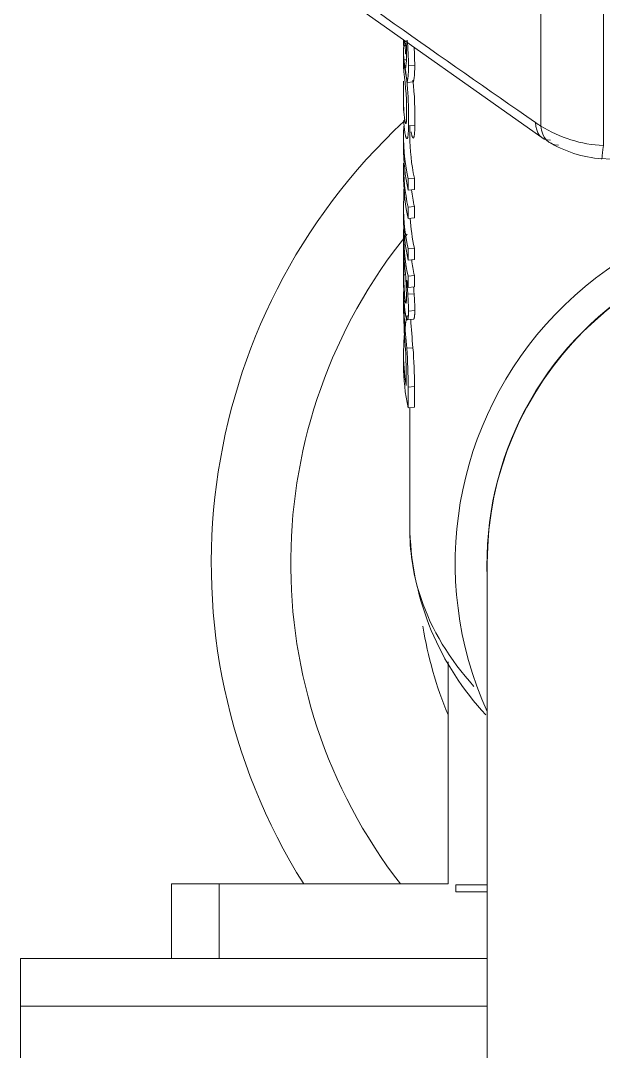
# Model space of a CAD drawing. Header units: millimetres. Extents: x 113490 to 142599, y -20467 to 115.
# Drawn here: x 132934.8 to 132971.4, y -7478.7 to -7413.8 of the extents above; entities that cross this region are included whole.
import ezdxf

# ---------------------------------------------------------------- set-up
doc = ezdxf.new("R2010")
doc.units = ezdxf.units.MM
doc.layers.add('DV1_0', color=7, linetype='Continuous')

msp = doc.modelspace()

# ---------------------------------------------------------------- linework, layer by layer
at = {"layer": 'DV1_0', "color": 7, "linetype": 'Continuous', "lineweight": 15}
for p, q in [((132949.747, -7408.558), (132967.503, -7421.115)), ((132958.861, -7415.004), (132958.861, -7415.174)), ((132958.868, -7415.36), (132959.033, -7415.357)), ((132959.016, -7415.079), (132958.885, -7415.083)), ((132958.861, -7415.755), (132958.861, -7416.495)), ((132959.048, -7415.9), (132958.975, -7415.895)), ((132958.965, -7416.882), (132958.965, -7416.845)), ((132959.49, -7417.654), (132959.094, -7417.692)), ((132958.861, -7418.728), (132958.861, -7419.468)), ((132959.261, -7420.425), (132959.261, -7421.057)), ((132958.861, -7421.057), (132958.861, -7421.772)), ((132971.322, -7422.476), (132971.894, -7422.525)), ((132958.861, -7422.849), (132958.861, -7423.57)), ((132959.541, -7423.721), (132959.145, -7423.762)), ((132959.145, -7423.762), (132959.145, -7424.478)), ((132959.541, -7423.721), (132959.541, -7424.436)), ((132959.541, -7424.436), (132959.145, -7424.478)), ((132958.937, -7424.962), (132958.871, -7424.96)), ((132958.861, -7425.467), (132958.861, -7426.182)), ((132959.541, -7425.513), (132959.145, -7425.555)), ((132959.145, -7425.555), (132959.145, -7426.27)), ((132959.541, -7425.513), (132959.541, -7426.228)), ((132959.541, -7426.228), (132959.145, -7426.27)), ((132958.861, -7427.186), (132958.861, -7429.114)), ((132959.541, -7428.131), (132959.145, -7428.172)), ((132959.145, -7428.172), (132959.145, -7428.887)), ((132959.541, -7428.131), (132959.541, -7428.846)), ((132959.541, -7428.846), (132959.145, -7428.887)), ((132958.982, -7429.807), (132958.877, -7429.809)), ((132959.541, -7429.85), (132959.145, -7429.891)), ((132959.145, -7429.891), (132959.145, -7430.607)), ((132959.541, -7429.85), (132959.541, -7430.565)), ((132958.861, -7431.03), (132958.861, -7431.814)), ((132959.523, -7430.997), (132959.127, -7431.037)), ((132959.541, -7430.565), (132959.145, -7430.607)), ((132959.096, -7432.64), (132959.491, -7432.603)), ((132958.861, -7434.736), (132958.861, -7435.488)), ((132959.454, -7434.397), (132959.057, -7434.431)), ((132959.024, -7436.213), (132959.024, -7436.786)), ((132959.145, -7436.891), (132959.145, -7438.193)), ((132959.541, -7436.85), (132959.541, -7438.152)), ((132959.541, -7438.152), (132959.145, -7438.193)), ((132959.261, -7438.181), (132959.261, -7446.009)), ((132964.131, -7447.97), (132964.131, -7507.97)), ((132961.661, -7454.191), (132961.661, -7468.17)), ((132944.261, -7472.87), (132944.261, -7468.17)), ((132944.261, -7468.17), (132947.261, -7468.17)), ((132961.661, -7468.17), (132947.261, -7468.17)), ((132962.161, -7468.67), (132962.161, -7468.22)), ((132962.161, -7468.22), (132964.131, -7468.22)), ((132962.161, -7468.67), (132964.131, -7468.67)), ((132934.76, -7475.87), (132934.76, -7472.87)), ((132964.131, -7472.87), (132934.76, -7472.87)), ((132934.76, -7588.867), (132934.76, -7475.87)), ((132964.131, -7475.87), (132934.76, -7475.87))]:
    msp.add_line(p, q, dxfattribs=at)
at = {"layer": 'DV1_0', "color": 7, "linetype": 'Continuous', "lineweight": 20}
for p, q in [((132967.507, -7412.055), (132967.507, -7420.442)), ((132971.436, -7413.253), (132971.436, -7421.67)), ((132959.044, -7416.272), (132958.873, -7416.276)), ((132959.563, -7416.6), (132959.167, -7416.644)), ((132959.567, -7420.391), (132959.171, -7420.435)), ((132958.884, -7426.954), (132958.863, -7426.954)), ((132959.567, -7432.062), (132959.171, -7432.106)), ((132959.541, -7436.85), (132959.145, -7436.891)), ((132947.261, -7472.87), (132947.261, -7468.17))]:
    msp.add_line(p, q, dxfattribs=at)
for centre, radius, start, end in [((133619.082, -6479.476), 1144.548, 234.192295, 235.278923), ((132971.69, -7413.703), 7.931, 235.24587, 238.17434), ((132971.842, -7413.474), 8.206, 238.11655, 267.16763), ((132984.761, -7447.97), 33, 141.0927, 217.74304)]:
    msp.add_arc(centre, radius, start, end, dxfattribs=at)
at = {"layer": 'DV1_0', "color": 7, "linetype": 'Continuous', "lineweight": 15}
for centre, radius, start, end in [((132943.997, -7416.065), 15.053, 0.20014, 3.22527), ((132942.228, -7416.657), 16.939, 0.0444, 5.53326), ((132942.541, -7416.611), 17.021, 0.03491, 3.83235), ((132954.48, -7416.076), 4.57, 352.82007, 0.80374), ((132938.577, -7419.82), 20.604, 358.29025, 9.90488), ((132984.233, -7418.23), 25.383, 176.13098, 177.21116), ((132958.492, -7416.623), 0.523, 334.89647, 357.3901), ((132953.555, -7416.776), 5.614, 350.60946, 1.34719), ((132953.765, -7416.73), 5.799, 350.83731, 1.28476), ((132941.665, -7419.506), 17.388, 358.97516, 8.2393), ((132984.233, -7418.23), 25.383, 178.60639, 182.48201), ((132938.494, -7419.818), 21.081, 358.44125, 6.19868), ((132984.761, -7447.97), 38, 132.89918, 212.1122), ((132984.761, -7447.97), 38, 132.89918, 212.1122), ((132971.921, -7414.892), 7.635, 238.6494, 265.60086), ((132967.386, -7423.581), 8.525, 179.95351, 181.61716), ((132912.825, -7423.272), 46.077, 357.90029, 359.02756), ((132984.761, -7447.97), 22.65, 0, 204.38153), ((132984.761, -7447.97), 20.65, 0, 182.47977), ((132984.761, -7447.97), 20.63, 0, 180), ((133121.145, -7428.25), 162.275, 180.03811, 180.55052), ((133354.592, -7428.698), 395.732, 180.0594, 180.1885), ((132933.966, -7431.525), 25.078, 0.77723, 4.51154), ((132977.663, -7430.266), 18.802, 179.18843, 185.39749), ((132973.796, -7429.886), 14.919, 179.70528, 185.2291), ((132934.884, -7432.493), 24.287, 3.43803, 5.52662), ((132996.73, -7430.581), 37.869, 180.44401, 185.8354), ((132947.245, -7432.062), 11.926, 359.78781, 4.92967), ((132935.064, -7432.455), 24.503, 3.41316, 4.41335), ((132947.557, -7432.017), 12.009, 359.78392, 4.87471), ((132992.437, -7431.592), 33.575, 180.35289, 184.57463), ((132997, -7430.583), 37.739, 183.0852, 185.80054), ((132926.842, -7436.149), 32.182, 359.88613, 3.34734), ((132929.556, -7436.721), 29.59, 359.66905, 4.43673), ((132929.741, -7436.676), 29.801, 359.66684, 4.38719), ((132977.006, -7445.397), 17.754, 181.98142, 223.10407), ((132984.761, -7447.97), 25, 189.14987, 202.48196)]:
    msp.add_arc(centre, radius, start, end, dxfattribs=at)
for centre, major_axis, start_param, end_param in [((132984.761, -7415.244), (-25.9, 0), 0.089543, 0.134034), ((132984.761, -7421.057), (25.9, 0), 3.10795, 3.289863), ((132984.761, -7421.057), (25.5, 0), 3.141593, 3.289863), ((132984.761, -7421.772), (25.9, 0), 3.141593, 3.289863), ((132984.761, -7422.849), (25.9, 0), 3.137068, 3.289863), ((132984.761, -7423.564), (-25.9, 0), 0.014035, 0.148271), ((132984.761, -7422.849), (25.5, 0), 3.230739, 3.289863), ((132984.761, -7425.467), (25.9, 0), 3.113933, 3.289863), ((132984.761, -7426.182), (25.9, 0), 3.141593, 3.289863), ((132984.761, -7425.467), (25.5, 0), 3.185323, 3.289863), ((132984.761, -7427.186), (25.9, 0), 3.128933, 3.289863), ((132984.761, -7427.901), (-25.9, 0), 0.024967, 0.090305), ((132984.761, -7427.186), (25.5, 0), 3.234769, 3.289863), ((132984.761, -7427.901), (-25.9, 0), 0.123356, 0.148271), ((132984.761, -7434.736), (25.9, 0), 3.012239, 3.253762), ((132984.761, -7435.488), (25.9, 0), 3.141593, 3.289863)]:
    msp.add_ellipse(centre, major_axis=major_axis, ratio=0.707107, start_param=start_param, end_param=end_param, dxfattribs=at)
for points, knots in [([(132958.885, -7415.083), (132958.884, -7415.121), (132958.882, -7415.189), (132958.879, -7415.255), (132958.877, -7415.301), (132958.875, -7415.324), (132958.873, -7415.342), (132958.872, -7415.351), (132958.871, -7415.357), (132958.87, -7415.36), (132958.869, -7415.361), (132958.869, -7415.361), (132958.868, -7415.36), (132958.868, -7415.359), (132958.867, -7415.358), (132958.867, -7415.357), (132958.867, -7415.356), (132958.867, -7415.355), (132958.867, -7415.353), (132958.866, -7415.353), (132958.866, -7415.352), (132958.866, -7415.351), (132958.866, -7415.349), (132958.866, -7415.348), (132958.866, -7415.347), (132958.866, -7415.346), (132958.866, -7415.345), (132958.865, -7415.344), (132958.865, -7415.342), (132958.865, -7415.341), (132958.865, -7415.339), (132958.865, -7415.338), (132958.865, -7415.336), (132958.865, -7415.334), (132958.865, -7415.331), (132958.864, -7415.327), (132958.864, -7415.323), (132958.864, -7415.318), (132958.863, -7415.309), (132958.863, -7415.301), (132958.863, -7415.289), (132958.862, -7415.275), (132958.862, -7415.251), (132958.862, -7415.228), (132958.861, -7415.198), (132958.861, -7415.179), (132958.861, -7415.166)], [0, 0, 0, 0, 0.0833333, 0.1666667, 0.2083333, 0.2708333, 0.2916667, 0.3333333, 0.3541667, 0.3854167, 0.3958333, 0.4166667, 0.4270833, 0.4427083, 0.4479167, 0.4583333, 0.4635417, 0.4713542, 0.4739583, 0.4791667, 0.4817708, 0.4869792, 0.4895833, 0.4947917, 0.4973958, 0.5026042, 0.5052083, 0.5104167, 0.5130208, 0.5182292, 0.5208333, 0.5260417, 0.5286458, 0.5364583, 0.5416667, 0.5520833, 0.5572917, 0.5729167, 0.5833333, 0.6041667, 0.6145833, 0.6458333, 0.6666667, 0.7083333, 0.7291667, 0.7656243, 0.7656243, 0.7656243, 0.7656243]), ([(132958.975, -7415.895), (132958.975, -7415.799), (132958.974, -7415.647), (132958.97, -7415.503), (132958.966, -7415.409), (132958.963, -7415.352), (132958.958, -7415.289), (132958.954, -7415.246), (132958.949, -7415.2), (132958.944, -7415.169), (132958.938, -7415.142), (132958.934, -7415.128), (132958.93, -7415.118), (132958.928, -7415.112), (132958.924, -7415.108), (132958.922, -7415.106), (132958.92, -7415.105), (132958.919, -7415.105), (132958.917, -7415.105), (132958.916, -7415.106), (132958.914, -7415.107), (132958.913, -7415.108), (132958.912, -7415.109), (132958.911, -7415.11), (132958.91, -7415.111), (132958.909, -7415.112), (132958.909, -7415.114), (132958.908, -7415.115), (132958.907, -7415.117), (132958.906, -7415.119), (132958.904, -7415.123), (132958.903, -7415.127), (132958.901, -7415.133), (132958.9, -7415.138), (132958.898, -7415.146), (132958.896, -7415.154), (132958.893, -7415.169), (132958.89, -7415.184), (132958.886, -7415.209), (132958.883, -7415.237), (132958.877, -7415.287), (132958.873, -7415.337), (132958.869, -7415.409), (132958.866, -7415.474), (132958.863, -7415.564), (132958.862, -7415.642), (132958.861, -7415.771), (132958.862, -7415.961), (132958.868, -7416.155), (132958.873, -7416.276)], [0, 0, 0, 0, 0.083333, 0.145833, 0.166667, 0.208333, 0.229167, 0.270833, 0.291667, 0.333333, 0.354167, 0.385417, 0.395833, 0.416667, 0.427083, 0.442708, 0.447917, 0.458333, 0.463542, 0.473958, 0.479167, 0.486979, 0.489583, 0.494792, 0.497396, 0.502604, 0.505208, 0.510417, 0.513021, 0.520833, 0.526042, 0.536458, 0.541667, 0.552083, 0.557292, 0.572917, 0.583333, 0.604167, 0.614583, 0.645833, 0.666667, 0.708333, 0.729167, 0.770833, 0.791667, 0.833333, 0.854167, 0.916667, 1, 1, 1, 1]), ([(132958.882, -7416.058), (132958.882, -7416.058), (132958.882, -7416.059), (132958.881, -7416.061), (132958.881, -7416.063), (132958.88, -7416.065), (132958.88, -7416.066), (132958.88, -7416.068), (132958.879, -7416.07), (132958.879, -7416.072), (132958.879, -7416.073), (132958.878, -7416.076), (132958.878, -7416.079), (132958.877, -7416.083), (132958.876, -7416.087), (132958.876, -7416.093), (132958.875, -7416.098), (132958.874, -7416.106), (132958.873, -7416.114), (132958.872, -7416.128), (132958.871, -7416.141), (132958.87, -7416.164), (132958.868, -7416.188), (132958.866, -7416.23), (132958.864, -7416.273), (132958.863, -7416.332), (132958.862, -7416.385), (132958.861, -7416.457), (132958.861, -7416.519), (132958.862, -7416.621), (132958.864, -7416.77), (132958.869, -7416.921), (132958.873, -7417.014)], [0.466721, 0.466721, 0.466721, 0.466721, 0.4739583, 0.4791667, 0.4869792, 0.4895833, 0.4947917, 0.4973958, 0.5026042, 0.5052083, 0.5104167, 0.5130208, 0.5208333, 0.5260417, 0.5364583, 0.5416667, 0.5520833, 0.5572917, 0.5729167, 0.5833333, 0.6041667, 0.6145833, 0.6458333, 0.6666667, 0.7083333, 0.7291667, 0.7708333, 0.7916667, 0.8333333, 0.8541667, 0.9166667, 1, 1, 1, 1]), ([(132959.05, -7419.817), (132959.05, -7419.878), (132959.049, -7419.975), (132959.045, -7420.065), (132959.042, -7420.122), (132959.039, -7420.156), (132959.035, -7420.193), (132959.031, -7420.217), (132959.026, -7420.242), (132959.021, -7420.257), (132959.015, -7420.269), (132959.011, -7420.274), (132959.007, -7420.277), (132959.004, -7420.277), (132959.001, -7420.277), (132958.998, -7420.275), (132958.994, -7420.272), (132958.992, -7420.269), (132958.99, -7420.266), (132958.989, -7420.264), (132958.988, -7420.262), (132958.987, -7420.26), (132958.986, -7420.258), (132958.985, -7420.257), (132958.984, -7420.255), (132958.983, -7420.253), (132958.982, -7420.25), (132958.981, -7420.247), (132958.978, -7420.242), (132958.976, -7420.235), (132958.972, -7420.224), (132958.969, -7420.212), (132958.965, -7420.197), (132958.961, -7420.183), (132958.956, -7420.161), (132958.951, -7420.136), (132958.943, -7420.095), (132958.936, -7420.053), (132958.926, -7419.983), (132958.916, -7419.903), (132958.901, -7419.765), (132958.887, -7419.588), (132958.877, -7419.419), (132958.873, -7419.329)], [0, 0, 0, 0, 0.083333, 0.145833, 0.166667, 0.208333, 0.229167, 0.270833, 0.291667, 0.333333, 0.354167, 0.385417, 0.395833, 0.416667, 0.427083, 0.447917, 0.458333, 0.473958, 0.479167, 0.486979, 0.489583, 0.494792, 0.497396, 0.502604, 0.505208, 0.510417, 0.513021, 0.520833, 0.526042, 0.541667, 0.552083, 0.572917, 0.583333, 0.604167, 0.614583, 0.645833, 0.666667, 0.708333, 0.729167, 0.791667, 0.833333, 0.916667, 1, 1, 1, 1]), ([(132959.171, -7420.435), (132959.171, -7420.533), (132959.169, -7420.689), (132959.162, -7420.836), (132959.156, -7420.932), (132959.15, -7420.989), (132959.142, -7421.052), (132959.135, -7421.096), (132959.126, -7421.142), (132959.117, -7421.172), (132959.107, -7421.198), (132959.1, -7421.211), (132959.092, -7421.221), (132959.087, -7421.225), (132959.081, -7421.229), (132959.077, -7421.23), (132959.073, -7421.23), (132959.07, -7421.23), (132959.066, -7421.229), (132959.064, -7421.228), (132959.06, -7421.226), (132959.058, -7421.225), (132959.056, -7421.223), (132959.055, -7421.222), (132959.053, -7421.22), (132959.051, -7421.219), (132959.05, -7421.217), (132959.048, -7421.215), (132959.046, -7421.213), (132959.044, -7421.21), (132959.04, -7421.206), (132959.037, -7421.201), (132959.034, -7421.195), (132959.031, -7421.19), (132959.026, -7421.181), (132959.022, -7421.172), (132959.015, -7421.156), (132959.009, -7421.141), (132959.001, -7421.115), (132958.992, -7421.086), (132958.979, -7421.036), (132958.968, -7420.985), (132958.954, -7420.914), (132958.943, -7420.85), (132958.93, -7420.761), (132958.92, -7420.684), (132958.906, -7420.558), (132958.89, -7420.373), (132958.878, -7420.184), (132958.873, -7420.067)], [0, 0, 0, 0, 0.083333, 0.145833, 0.166667, 0.208333, 0.229167, 0.270833, 0.291667, 0.333333, 0.354167, 0.385417, 0.395833, 0.416667, 0.427083, 0.442708, 0.447917, 0.458333, 0.463542, 0.473958, 0.479167, 0.486979, 0.489583, 0.494792, 0.497396, 0.502604, 0.505208, 0.510417, 0.513021, 0.520833, 0.526042, 0.536458, 0.541667, 0.552083, 0.557292, 0.572917, 0.583333, 0.604167, 0.614583, 0.645833, 0.666667, 0.708333, 0.729167, 0.770833, 0.791667, 0.833333, 0.854167, 0.916667, 1, 1, 1, 1]), ([(132959.567, -7420.391), (132959.567, -7420.489), (132959.564, -7420.646), (132959.558, -7420.793), (132959.551, -7420.889), (132959.546, -7420.947), (132959.538, -7421.011), (132959.531, -7421.055), (132959.522, -7421.102), (132959.513, -7421.132), (132959.503, -7421.159), (132959.496, -7421.173), (132959.488, -7421.183), (132959.483, -7421.188), (132959.477, -7421.192), (132959.473, -7421.193), (132959.469, -7421.194), (132959.467, -7421.194), (132959.463, -7421.194), (132959.46, -7421.193), (132959.457, -7421.191), (132959.455, -7421.19), (132959.453, -7421.189), (132959.452, -7421.188), (132959.45, -7421.186), (132959.448, -7421.185), (132959.447, -7421.183), (132959.445, -7421.182), (132959.443, -7421.179), (132959.441, -7421.177), (132959.438, -7421.172), (132959.435, -7421.168), (132959.431, -7421.162), (132959.428, -7421.157), (132959.424, -7421.149), (132959.419, -7421.14), (132959.413, -7421.125), (132959.407, -7421.111), (132959.398, -7421.086), (132959.39, -7421.058), (132959.377, -7421.009), (132959.366, -7420.96), (132959.352, -7420.891), (132959.345, -7420.845), (132959.34, -7420.813)], [0, 0, 0, 0, 0.0833333, 0.1458333, 0.1666667, 0.2083333, 0.2291667, 0.2708333, 0.2916667, 0.3333333, 0.3541667, 0.3854167, 0.3958333, 0.4166667, 0.4270833, 0.4427083, 0.4479167, 0.4583333, 0.4635417, 0.4739583, 0.4791667, 0.4869792, 0.4895833, 0.4947917, 0.4973958, 0.5026042, 0.5052083, 0.5104167, 0.5130208, 0.5208333, 0.5260417, 0.5364583, 0.5416667, 0.5520833, 0.5572917, 0.5729167, 0.5833333, 0.6041667, 0.6145833, 0.6458333, 0.6666667, 0.7083333, 0.7291667, 0.7694442, 0.7694442, 0.7694442, 0.7694442]), ([(132959.042, -7431.185), (132959.042, -7431.229), (132959.042, -7431.31), (132959.039, -7431.393), (132959.037, -7431.456), (132959.034, -7431.492), (132959.031, -7431.523), (132959.029, -7431.54), (132959.026, -7431.559), (132959.024, -7431.572), (132959.021, -7431.583), (132959.019, -7431.589), (132959.017, -7431.593), (132959.015, -7431.595), (132959.014, -7431.596), (132959.014, -7431.597), (132959.013, -7431.597), (132959.013, -7431.598), (132959.012, -7431.598), (132959.012, -7431.598), (132959.011, -7431.599), (132959.011, -7431.599), (132959.01, -7431.599), (132959.01, -7431.599), (132959.009, -7431.599), (132959.007, -7431.599), (132959.005, -7431.598), (132959.004, -7431.596), (132959.002, -7431.593), (132959, -7431.59), (132958.997, -7431.585), (132958.994, -7431.578), (132958.99, -7431.565), (132958.986, -7431.551), (132958.98, -7431.525), (132958.973, -7431.495), (132958.963, -7431.439), (132958.952, -7431.363), (132958.943, -7431.287), (132958.939, -7431.246)], [0, 0, 0, 0, 0.083333, 0.166667, 0.208333, 0.270833, 0.291667, 0.333333, 0.354167, 0.395833, 0.416667, 0.447917, 0.458333, 0.473958, 0.479167, 0.486979, 0.489583, 0.494792, 0.497396, 0.502604, 0.505208, 0.510417, 0.513021, 0.520833, 0.526042, 0.541667, 0.552083, 0.572917, 0.583333, 0.604167, 0.614583, 0.645833, 0.666667, 0.708333, 0.729167, 0.791667, 0.833333, 0.916667, 1, 1, 1, 1]), ([(132959.094, -7432.64), (132959.09, -7432.64), (132959.082, -7432.636), (132959.072, -7432.624), (132959.063, -7432.608), (132959.057, -7432.595), (132959.05, -7432.58), (132959.046, -7432.569), (132959.041, -7432.556), (132959.038, -7432.546), (132959.034, -7432.536), (132959.032, -7432.529), (132959.029, -7432.519), (132959.027, -7432.512), (132959.025, -7432.503), (132959.023, -7432.497), (132959.021, -7432.491), (132959.021, -7432.488), (132959.02, -7432.485), (132959.019, -7432.483), (132959.019, -7432.48), (132959.018, -7432.478), (132959.017, -7432.475), (132959.017, -7432.473), (132959.016, -7432.47), (132959.015, -7432.466), (132959.013, -7432.46), (132959.012, -7432.453), (132959.009, -7432.443), (132959.007, -7432.433), (132959.004, -7432.421), (132959.002, -7432.411), (132958.999, -7432.395), (132958.996, -7432.379), (132958.991, -7432.355), (132958.987, -7432.332), (132958.98, -7432.296), (132958.974, -7432.259), (132958.965, -7432.199), (132958.955, -7432.129), (132958.948, -7432.067), (132958.944, -7432.035)], [0, 0, 0, 0, 0.083333, 0.166667, 0.208333, 0.270833, 0.291667, 0.333333, 0.354167, 0.385417, 0.395833, 0.416667, 0.427083, 0.447917, 0.458333, 0.473958, 0.479167, 0.486979, 0.489583, 0.494792, 0.497396, 0.502604, 0.505208, 0.510417, 0.513021, 0.520833, 0.526042, 0.541667, 0.552083, 0.572917, 0.583333, 0.604167, 0.614583, 0.645833, 0.666667, 0.708333, 0.729167, 0.791667, 0.833333, 0.916667, 1, 1, 1, 1]), ([(132959.171, -7432.106), (132959.171, -7432.135), (132959.171, -7432.191), (132959.169, -7432.255), (132959.167, -7432.309), (132959.166, -7432.342), (132959.164, -7432.374), (132959.162, -7432.394), (132959.16, -7432.416), (132959.159, -7432.431), (132959.158, -7432.444), (132959.157, -7432.453), (132959.155, -7432.464), (132959.154, -7432.473), (132959.153, -7432.482), (132959.152, -7432.488), (132959.152, -7432.493), (132959.151, -7432.496), (132959.151, -7432.499), (132959.15, -7432.501), (132959.15, -7432.504), (132959.15, -7432.505), (132959.149, -7432.508), (132959.149, -7432.51), (132959.149, -7432.512), (132959.148, -7432.515), (132959.147, -7432.52), (132959.146, -7432.526), (132959.145, -7432.533), (132959.144, -7432.54), (132959.142, -7432.548), (132959.141, -7432.554), (132959.139, -7432.563), (132959.137, -7432.571), (132959.133, -7432.583), (132959.13, -7432.593), (132959.126, -7432.605), (132959.121, -7432.616), (132959.114, -7432.629), (132959.105, -7432.638), (132959.097, -7432.641), (132959.094, -7432.64)], [0, 0, 0, 0, 0.083333, 0.166667, 0.208333, 0.270833, 0.291667, 0.333333, 0.354167, 0.385417, 0.395833, 0.416667, 0.427083, 0.447917, 0.458333, 0.473958, 0.479167, 0.486979, 0.489583, 0.494792, 0.497396, 0.502604, 0.505208, 0.510417, 0.513021, 0.520833, 0.526042, 0.541667, 0.552083, 0.572917, 0.583333, 0.604167, 0.614583, 0.645833, 0.666667, 0.708333, 0.729167, 0.791667, 0.833333, 0.916667, 1, 1, 1, 1]), ([(132959.567, -7432.062), (132959.567, -7432.091), (132959.566, -7432.147), (132959.565, -7432.211), (132959.563, -7432.265), (132959.561, -7432.299), (132959.559, -7432.331), (132959.557, -7432.351), (132959.556, -7432.374), (132959.554, -7432.388), (132959.553, -7432.402), (132959.552, -7432.411), (132959.551, -7432.422), (132959.55, -7432.43), (132959.549, -7432.439), (132959.548, -7432.446), (132959.547, -7432.451), (132959.547, -7432.454), (132959.546, -7432.457), (132959.546, -7432.459), (132959.546, -7432.461), (132959.545, -7432.463), (132959.545, -7432.466), (132959.545, -7432.468), (132959.544, -7432.47), (132959.544, -7432.473), (132959.543, -7432.478), (132959.542, -7432.484), (132959.541, -7432.492), (132959.539, -7432.498), (132959.538, -7432.506), (132959.536, -7432.513), (132959.534, -7432.522), (132959.532, -7432.53), (132959.529, -7432.542), (132959.526, -7432.552), (132959.522, -7432.565), (132959.517, -7432.576), (132959.51, -7432.59), (132959.501, -7432.6), (132959.494, -7432.603), (132959.49, -7432.603)], [0, 0, 0, 0, 0.083333, 0.166667, 0.208333, 0.270833, 0.291667, 0.333333, 0.354167, 0.385417, 0.395833, 0.416667, 0.427083, 0.447917, 0.458333, 0.473958, 0.479167, 0.486979, 0.489583, 0.494792, 0.497396, 0.502604, 0.505208, 0.510417, 0.513021, 0.520833, 0.526042, 0.541667, 0.552083, 0.572917, 0.583333, 0.604167, 0.614583, 0.645833, 0.666667, 0.708333, 0.729167, 0.791667, 0.833333, 0.916667, 1, 1, 1, 1])]:
    msp.add_open_spline(points, degree=3, knots=knots, dxfattribs=at)
for points in [[(132968.101, -7421.333), (132967.537, -7421.336), (132967.177, -7420.906), (132967.169, -7420.219)], [(132967.507, -7420.442), (132967.567, -7421.179), (132967.995, -7421.644), (132968.61, -7421.639)], [(132971.322, -7422.476), (132971.319, -7422.678), (132971.363, -7422.364), (132971.436, -7421.67)]]:
    msp.add_open_spline(points, degree=3, dxfattribs=at)
at = {"layer": 'DV1_0', "color": 7, "linetype": 'Continuous', "lineweight": 20}
msp.add_open_spline([(132963.29, -7455.73), (132961.758, -7454.034), (132959.828, -7450.844), (132959.262, -7447.42), (132959.262, -7446.008)], degree=3, knots=[0.1555805, 0.1555805, 0.1555805, 0.1555805, 0.4340462, 0.6293622, 0.6293622, 0.6293622, 0.6293622], dxfattribs=at)

doc.saveas('drawing.dxf')
